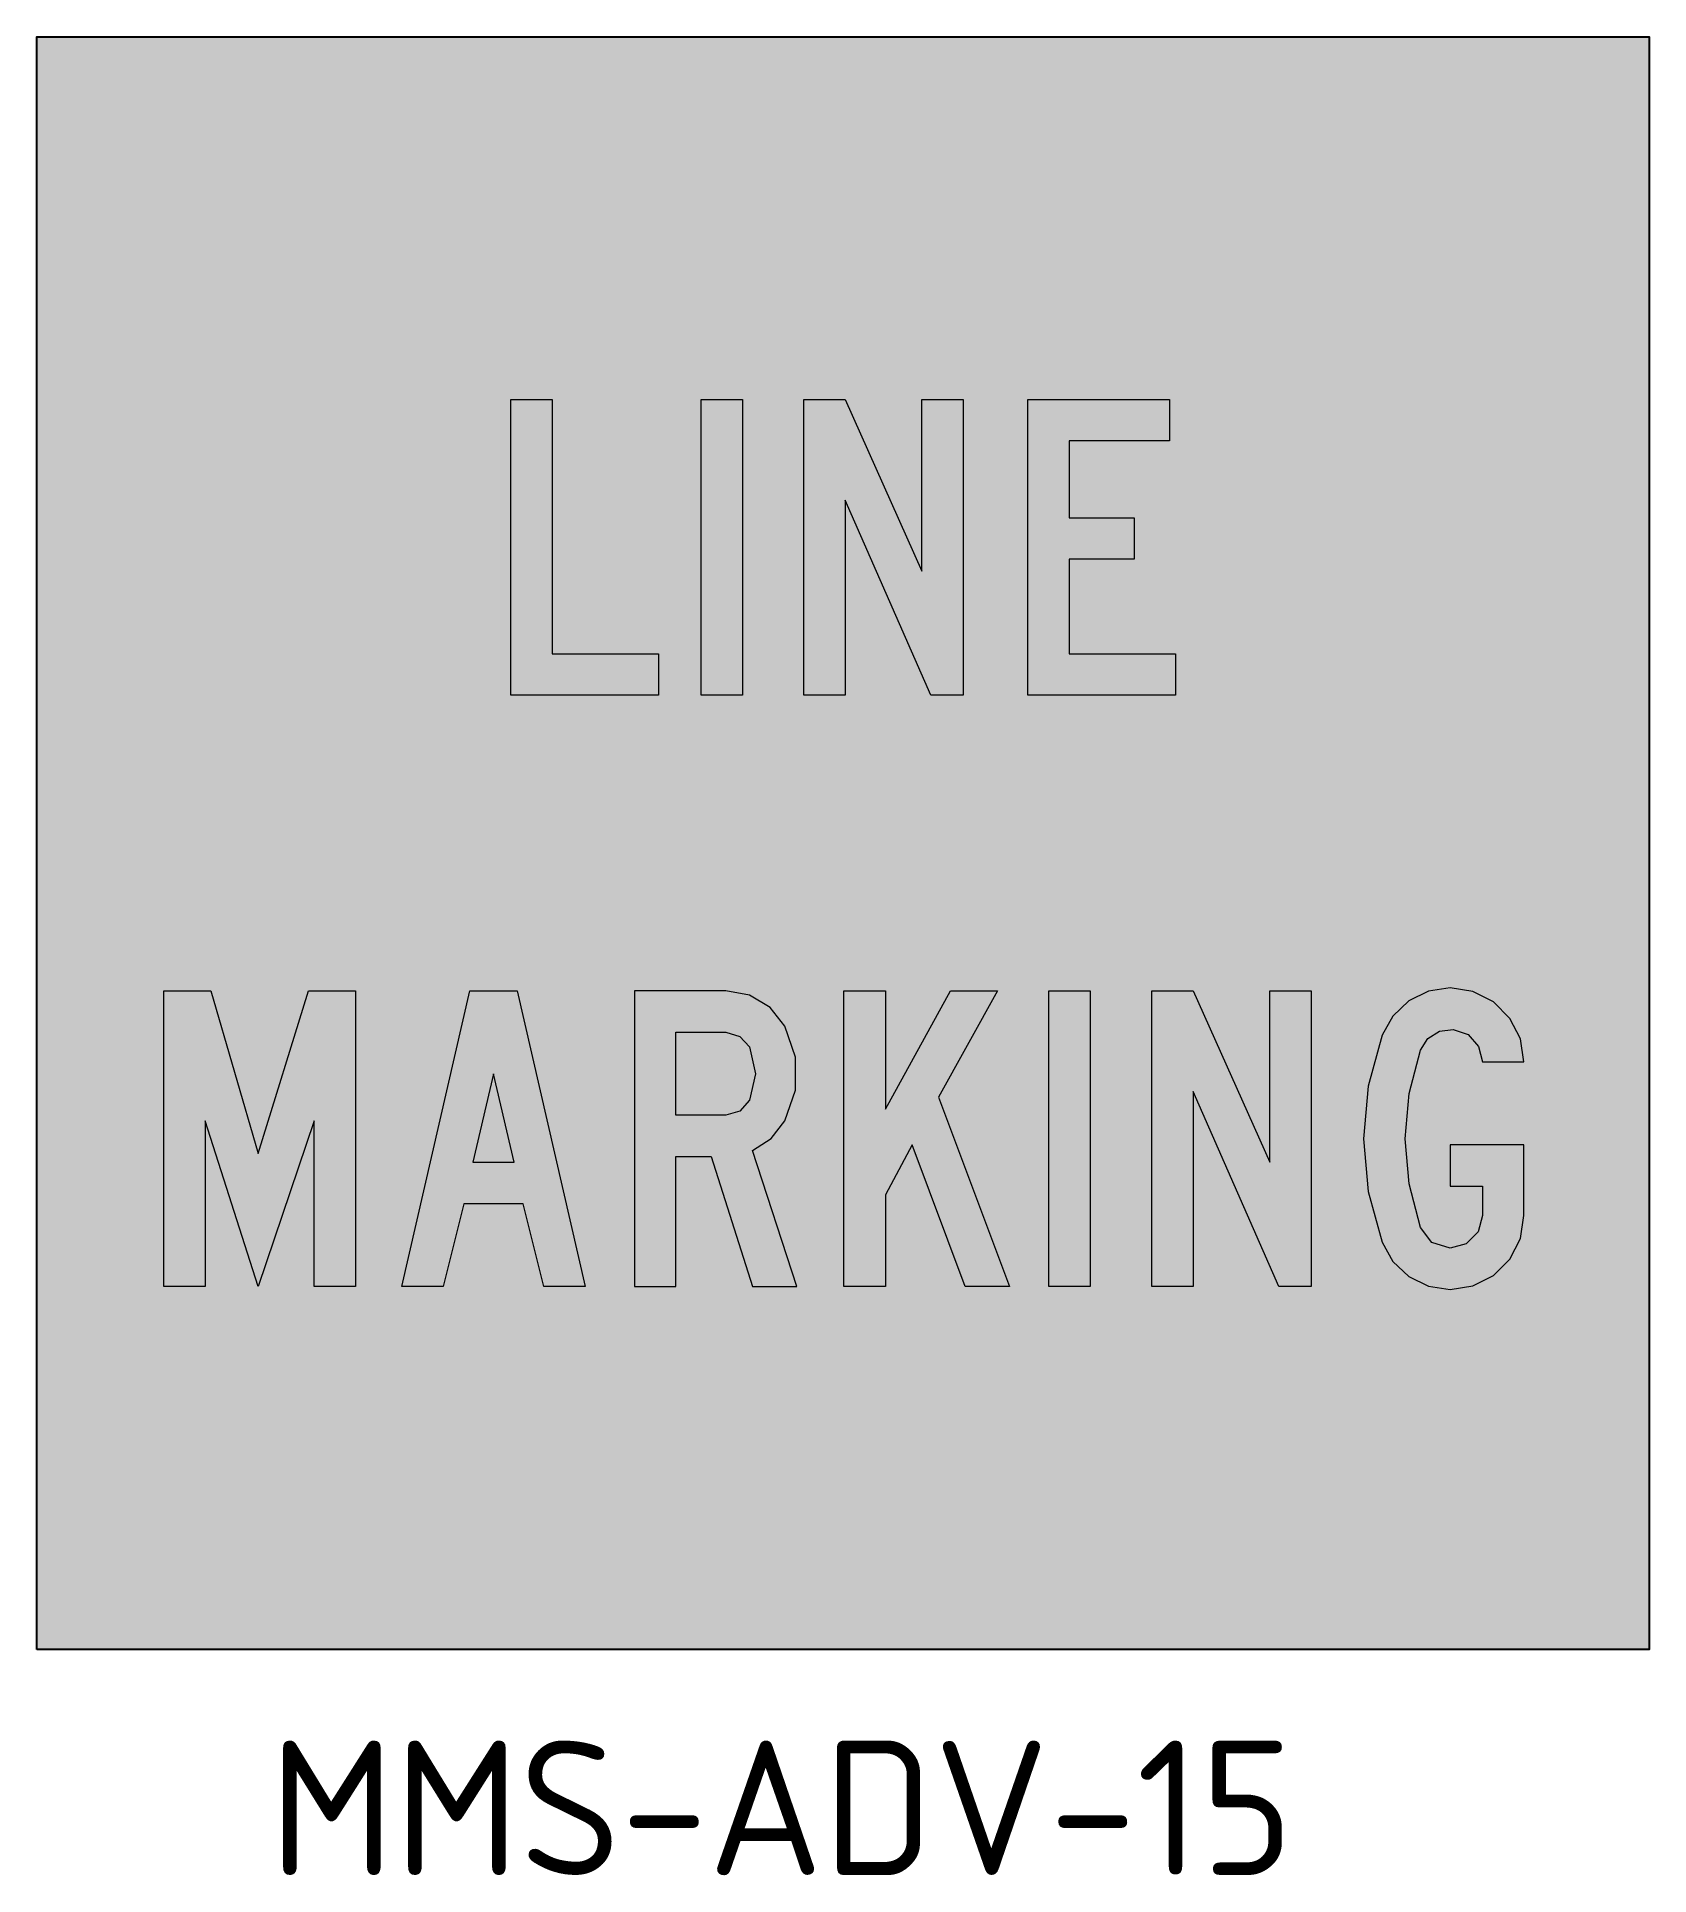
# Model space of a CAD drawing. Extents: x 158 to 218, y 172.2 to 240.6.
import ezdxf

# ---------------------------------------------------------------- set-up
doc = ezdxf.new("R2010")
doc.units = 0
doc.layers.add('L25', color=1, linetype='CONTINUOUS')
doc.layers.add('yellow', color=50, linetype='CONTINUOUS')
doc.styles.add('ISO', font='iso3098b.shx')

msp = doc.modelspace()

# ---------------------------------------------------------------- hatches: boundary and pattern name
at = {"layer": 'L25'}
h = msp.add_hatch(color=256, dxfattribs=at)
h.paths.add_polyline_path([(194.863, 216.123), (194.863, 227.12), (200.139, 227.12), (200.139, 225.582), (196.401, 225.582), (196.401, 222.721), (198.821, 222.721), (198.821, 221.183), (196.401, 221.183), (196.401, 217.661), (200.359, 217.661), (200.359, 216.123)])
h.paths.add_polyline_path([(186.533, 216.123), (186.533, 227.12), (188.072, 227.12), (190.928, 220.742), (190.928, 227.12), (192.466, 227.12), (192.466, 216.123), (191.26, 216.123), (188.072, 223.382), (188.072, 216.123)])
h.paths.add_polyline_path([(182.71, 216.123), (182.71, 227.12), (184.249, 227.12), (184.249, 216.123)])
h.paths.add_polyline_path([(175.631, 216.123), (175.631, 227.12), (177.169, 227.12), (177.169, 217.661), (181.127, 217.661), (181.127, 216.123)])
h = msp.add_hatch(color=256, dxfattribs=at)
h.paths.add_polyline_path([(199.478, 194.125), (199.478, 205.122), (201.016, 205.122), (203.876, 198.744), (203.876, 205.122), (205.415, 205.122), (205.415, 194.125), (204.205, 194.125), (201.016, 201.384), (201.016, 194.125)])
h.paths.add_polyline_path([(195.655, 194.125), (195.655, 205.122), (197.193, 205.122), (197.193, 194.125)])
h.paths.add_polyline_path([(188.027, 194.125), (188.027, 205.122), (189.569, 205.122), (189.569, 200.723), (191.985, 205.122), (193.743, 205.122), (191.548, 201.164), (194.184, 194.125), (192.538, 194.125), (190.559, 199.401), (189.569, 197.534), (189.569, 194.125)])
h.paths.add_polyline_path([(171.579, 194.125), (174.106, 205.122), (175.865, 205.122), (178.393, 194.125), (176.854, 194.125), (176.085, 197.201), (173.886, 197.201), (173.117, 194.125)])
h.paths.add_polyline_path([(162.714, 194.125), (162.714, 205.122), (164.472, 205.122), (166.231, 199.072), (168.098, 205.122), (169.856, 205.122), (169.856, 194.125), (168.318, 194.125), (168.318, 200.282), (166.231, 194.125), (164.252, 200.282), (164.252, 194.125)])
h.paths.add_polyline_path([(174.219, 198.744), (175.757, 198.744), (174.988, 202.041)], flags=16)
h.paths.add_polyline_path([(183.632, 200.503), (181.766, 200.503), (181.766, 203.584), (183.632, 203.584), (184.15, 203.431), (184.514, 203.035), (184.739, 202.041), (184.514, 201.051), (184.15, 200.651)], flags=16)
h.paths.add_polyline_path([(185.832, 200.282), (186.223, 201.434), (186.223, 202.653), (185.832, 203.804), (185.279, 204.501), (184.509, 204.96), (183.632, 205.122), (180.228, 205.122), (180.228, 194.125), (181.766, 194.125), (181.766, 198.964), (183.084, 198.964), (184.622, 194.125), (186.273, 194.125), (184.622, 199.185), (185.324, 199.63)])
h.paths.add_polyline_path([(213.326, 196.765), (213.326, 199.401), (210.578, 199.401), (210.578, 197.863), (211.788, 197.863), (211.788, 196.765), (211.621, 196.158), (211.181, 195.717), (210.578, 195.555), (209.903, 195.762), (209.48, 196.324), (209.053, 197.948), (208.909, 199.621), (209.053, 201.299), (209.48, 202.922), (209.75, 203.354), (210.182, 203.629), (210.69, 203.691), (211.248, 203.494), (211.644, 203.057), (211.788, 202.482), (213.326, 202.482), (213.196, 203.336), (212.809, 204.101), (212.197, 204.712), (211.428, 205.099), (210.578, 205.234), (209.773, 205.108), (209.04, 204.753), (208.446, 204.186), (208.05, 203.471), (207.528, 201.578), (207.353, 199.621), (207.528, 197.665), (208.05, 195.771), (208.446, 195.056), (209.04, 194.494), (209.773, 194.134), (210.578, 194.013), (211.428, 194.143), (212.197, 194.534), (212.809, 195.141), (213.196, 195.911)])
at = {"layer": 'yellow'}
h = msp.add_hatch(color=256, dxfattribs=at)
h.paths.add_polyline_path([(217.991, 240.62), (157.991, 240.62), (157.991, 180.62), (217.991, 180.62)])
h.paths.add_polyline_path([(182.71, 216.123), (182.71, 227.12), (184.249, 227.12), (184.249, 216.123)], flags=16)
h.paths.add_polyline_path([(186.533, 216.123), (186.533, 227.12), (188.072, 227.12), (190.928, 220.742), (190.928, 227.12), (192.466, 227.12), (192.466, 216.123), (191.26, 216.123), (188.072, 223.382), (188.072, 216.123)], flags=16)
h.paths.add_polyline_path([(181.127, 216.123), (175.631, 216.123), (175.631, 227.12), (177.169, 227.12), (177.169, 217.661), (181.127, 217.661)], flags=16)
h.paths.add_polyline_path([(183.632, 205.122), (184.509, 204.96), (185.279, 204.501), (185.832, 203.804), (186.223, 202.653), (186.223, 201.434), (185.832, 200.282), (185.324, 199.63), (184.622, 199.185), (186.273, 194.125), (184.622, 194.125), (183.084, 198.964), (181.766, 198.964), (181.766, 194.125), (180.228, 194.125), (180.228, 205.122)], flags=16)
h.paths.add_polyline_path([(188.027, 205.122), (189.569, 205.122), (189.569, 200.723), (191.985, 205.122), (193.743, 205.122), (191.548, 201.164), (194.184, 194.125), (192.538, 194.125), (190.559, 199.401), (189.569, 197.534), (189.569, 194.125), (188.027, 194.125)], flags=16)
h.paths.add_polyline_path([(183.632, 203.584), (184.15, 203.431), (184.514, 203.035), (184.739, 202.041), (184.514, 201.051), (184.15, 200.651), (183.632, 200.503), (181.766, 200.503), (181.766, 203.584)], flags=0)
h.paths.add_polyline_path([(175.865, 205.122), (178.393, 194.125), (176.854, 194.125), (176.085, 197.201), (173.886, 197.201), (173.117, 194.125), (171.579, 194.125), (174.106, 205.122)], flags=16)
h.paths.add_polyline_path([(194.863, 216.123), (194.863, 227.12), (200.139, 227.12), (200.139, 225.582), (196.401, 225.582), (196.401, 222.721), (198.821, 222.721), (198.821, 221.183), (196.401, 221.183), (196.401, 217.661), (200.359, 217.661), (200.359, 216.123)], flags=16)
h.paths.add_polyline_path([(174.988, 202.041), (175.757, 198.744), (174.219, 198.744)], flags=0)
h.paths.add_polyline_path([(195.655, 205.122), (197.193, 205.122), (197.193, 194.125), (195.655, 194.125)], flags=16)
h.paths.add_polyline_path([(169.856, 205.122), (169.856, 194.125), (168.318, 194.125), (168.318, 200.282), (166.231, 194.125), (164.252, 200.282), (164.252, 194.125), (162.714, 194.125), (162.714, 205.122), (164.472, 205.122), (166.231, 199.072), (168.098, 205.122)], flags=16)
h.paths.add_polyline_path([(199.478, 205.122), (201.016, 205.122), (203.876, 198.744), (203.876, 205.122), (205.415, 205.122), (205.415, 194.125), (204.205, 194.125), (201.016, 201.384), (201.016, 194.125), (199.478, 194.125)], flags=16)
h.paths.add_polyline_path([(208.05, 203.471), (208.446, 204.186), (209.04, 204.753), (209.773, 205.108), (210.578, 205.234), (211.428, 205.099), (212.197, 204.712), (212.809, 204.101), (213.196, 203.336), (213.326, 202.482), (211.788, 202.482), (211.644, 203.057), (211.248, 203.494), (210.69, 203.691), (210.182, 203.629), (209.75, 203.354), (209.48, 202.922), (209.053, 201.299), (208.909, 199.621), (209.053, 197.948), (209.48, 196.324), (209.903, 195.762), (210.578, 195.555), (211.181, 195.717), (211.621, 196.158), (211.788, 196.765), (211.788, 197.863), (210.578, 197.863), (210.578, 199.401), (213.326, 199.401), (213.326, 196.765), (213.196, 195.911), (212.809, 195.141), (212.197, 194.534), (211.428, 194.143), (210.578, 194.013), (209.773, 194.134), (209.04, 194.494), (208.446, 195.056), (208.05, 195.771), (207.528, 197.665), (207.353, 199.621), (207.528, 201.578)], flags=16)

# ---------------------------------------------------------------- linework, layer by layer
at = {"layer": 'L25'}
msp.add_lwpolyline([(157.991, 180.62), (157.991, 240.62), (217.991, 240.62), (217.991, 180.62)], close=True, dxfattribs=at)
at = {"layer": 'L25', "lineweight": 0}
for points in [[(175.631, 216.123), (175.631, 227.12), (177.169, 227.12), (177.169, 217.661), (181.127, 217.661), (181.127, 216.123), (175.631, 216.123)], [(182.71, 216.123), (182.71, 227.12), (184.249, 227.12), (184.249, 216.123), (182.71, 216.123)], [(186.533, 216.123), (186.533, 227.12), (188.072, 227.12), (190.928, 220.742), (190.928, 227.12), (192.466, 227.12), (192.466, 216.123), (191.26, 216.123), (188.072, 223.382), (188.072, 216.123), (186.533, 216.123)], [(194.863, 216.123), (194.863, 227.12), (200.139, 227.12), (200.139, 225.582), (196.401, 225.582), (196.401, 222.721), (198.821, 222.721), (198.821, 221.183), (196.401, 221.183), (196.401, 217.661), (200.359, 217.661), (200.359, 216.123), (194.863, 216.123)], [(213.326, 196.765), (213.326, 199.401), (210.578, 199.401), (210.578, 197.863), (211.788, 197.863), (211.788, 196.765), (211.621, 196.158), (211.181, 195.717), (210.578, 195.555), (209.903, 195.762), (209.48, 196.324), (209.053, 197.948), (208.909, 199.621), (209.053, 201.299), (209.48, 202.922), (209.75, 203.354), (210.182, 203.629), (210.69, 203.691), (211.248, 203.494), (211.644, 203.057), (211.788, 202.482), (213.326, 202.482), (213.196, 203.336), (212.809, 204.101), (212.197, 204.712), (211.428, 205.099), (210.578, 205.234), (209.773, 205.108), (209.04, 204.753), (208.446, 204.186), (208.05, 203.471), (207.528, 201.578), (207.353, 199.621), (207.528, 197.665), (208.05, 195.771), (208.446, 195.056), (209.04, 194.494), (209.773, 194.134), (210.578, 194.013), (211.428, 194.143), (212.197, 194.534), (212.809, 195.141), (213.196, 195.911)], [(162.714, 194.125), (162.714, 205.122), (164.472, 205.122), (166.231, 199.072), (168.098, 205.122), (169.856, 205.122), (169.856, 194.125), (168.318, 194.125), (168.318, 200.282), (166.231, 194.125), (164.252, 200.282), (164.252, 194.125), (162.714, 194.125)], [(171.579, 194.125), (174.106, 205.122), (175.865, 205.122), (178.393, 194.125), (176.854, 194.125), (176.085, 197.201), (173.886, 197.201), (173.117, 194.125), (171.579, 194.125)], [(185.832, 200.282), (186.223, 201.434), (186.223, 202.653), (185.832, 203.804), (185.279, 204.501), (184.509, 204.96), (183.632, 205.122), (180.228, 205.122), (180.228, 194.125), (181.766, 194.125), (181.766, 198.964), (183.084, 198.964), (184.622, 194.125), (186.273, 194.125), (184.622, 199.185), (185.324, 199.63)], [(188.027, 194.125), (188.027, 205.122), (189.569, 205.122), (189.569, 200.723), (191.985, 205.122), (193.743, 205.122), (191.548, 201.164), (194.184, 194.125), (192.538, 194.125), (190.559, 199.401), (189.569, 197.534), (189.569, 194.125), (188.027, 194.125)], [(195.655, 194.125), (195.655, 205.122), (197.193, 205.122), (197.193, 194.125), (195.655, 194.125)], [(199.478, 194.125), (199.478, 205.122), (201.016, 205.122), (203.876, 198.744), (203.876, 205.122), (205.415, 205.122), (205.415, 194.125), (204.205, 194.125), (201.016, 201.384), (201.016, 194.125), (199.478, 194.125)], [(183.632, 200.503), (181.766, 200.503), (181.766, 203.584), (183.632, 203.584), (184.15, 203.431), (184.514, 203.035), (184.739, 202.041), (184.514, 201.051), (184.15, 200.651)], [(174.219, 198.744), (175.757, 198.744), (174.988, 202.041)]]:
    msp.add_lwpolyline(points, close=True, dxfattribs=at)

# ---------------------------------------------------------------- texts
at = {"layer": 'yellow', "insert": (166.646, 177.231), "char_height": 5, "width": 44.50355, "attachment_point": 1, "style": 'ISO'}
msp.add_mtext('{\\C3;MMS-ADV-15}', dxfattribs=at)

doc.saveas('drawing.dxf')
